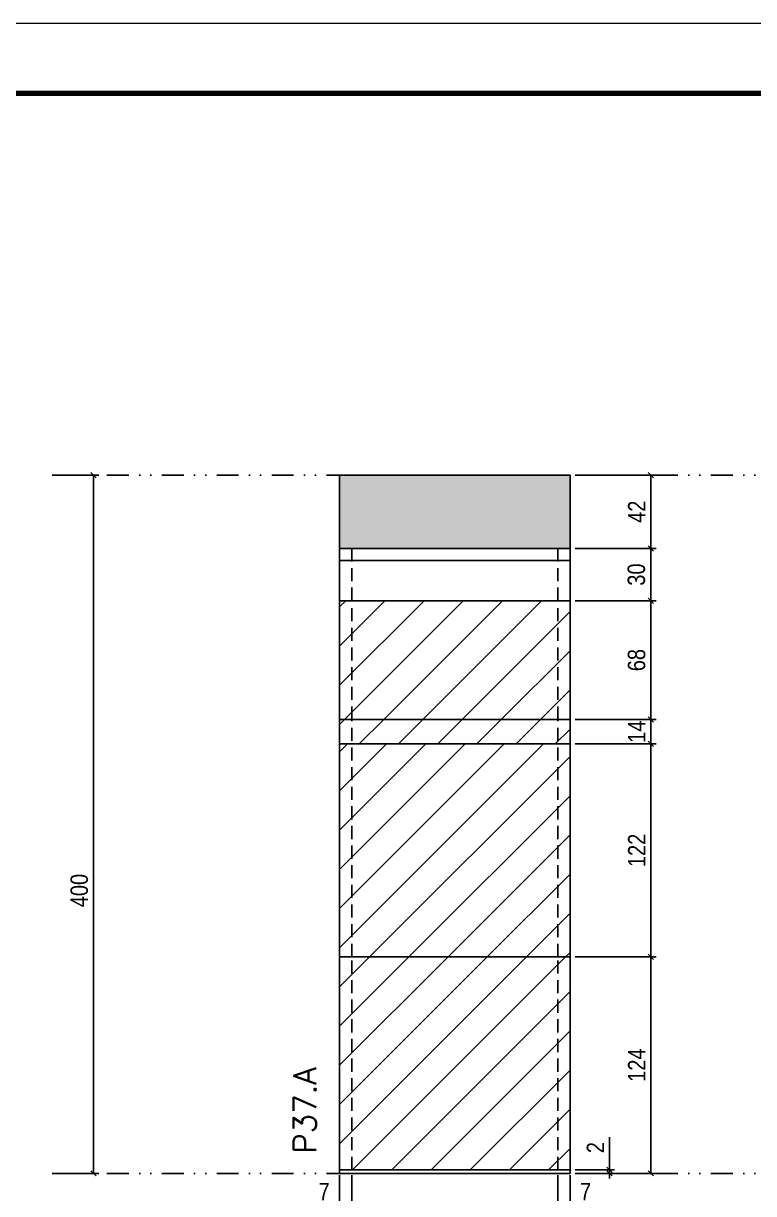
# Model space of a CAD drawing. Extents: x 28748 to 35002, y 14885 to 43501.
# Drawn here: x 32364 to 32782, y 34790 to 35461 of the extents above; entities that cross this region are included whole.
import ezdxf

# ---------------------------------------------------------------- set-up
doc = ezdxf.new("R2010")
doc.units = 0
for name, pattern in [('DASHED', [0.75, 0.5, -0.25]), ('DIVIDE2', [0.625, 0.25, -0.125, 0, -0.125, 0, -0.125]), ('HIDDEN', [0.375, 0.25, -0.125])]:
    doc.linetypes.add(name, pattern=pattern)
for name, color, linetype in [('COTA', 241, 'Continuous'), ('FUNDOS', 1, 'Continuous'), ('Nível', 160, 'Continuous'), ('Painéis', 200, 'Continuous'), ('SARR_2.2x7', 40, 'Continuous'), ('Sarrafo de Pressão', 42, 'HIDDEN')]:
    doc.layers.add(name, color=color, linetype=linetype)
for name, color, linetype, lineweight in [('Folhas', 255, 'Continuous', 9), ('Hachura', 251, 'Continuous', 9), ('SARRAFO DE PRESSAO', 251, 'DASHED', 9), ('Texto Seção', 7, 'Continuous', 15)]:
    doc.layers.add(name, color=color, linetype=linetype, lineweight=lineweight)
doc.styles.add('COTA TECNICA', font='techl___.ttf', dxfattribs={"height": 10})
doc.styles.add('COTA TECNICA-50', font='techl___.ttf', dxfattribs={"height": 10})
doc.styles.add('REGUA-120', font='ROMANS.shx', dxfattribs={"height": 15})
doc.dimstyles.new('COTA PAINEL-50', dxfattribs={"dimtxt": 10, "dimasz": 3, "dimexe": 3, "dimexo": 3, "dimgap": 3, "dimtad": 1, "dimdec": 1, "dimzin": 12, "dimdsep": 46, "dimtxsty": 'COTA TECNICA-50', "dimblk1": 'OBLIQUE', "dimblk2": 'OBLIQUE', "dimsah": 1, "dimcen": 0.9, "dimclrd": 4, "dimclre": 4, "dimclrt": 240, "dimadec": 1, "dimazin": 3, "dimtfac": 1, "dimtdec": 1, "dimtmove": 0, "dimatfit": 3, "dimfxl": 1, "dimtolj": 1, "dimtzin": 12, "dimarcsym": 0})
doc.dimstyles.new('PAINEL', dxfattribs={"dimtxt": 10, "dimasz": 3, "dimexe": 3, "dimexo": 3, "dimgap": 3, "dimtad": 1, "dimdec": 1, "dimzin": 12, "dimdsep": 46, "dimtxsty": 'COTA TECNICA', "dimblk1": 'OBLIQUE', "dimblk2": 'OBLIQUE', "dimsah": 1, "dimcen": 0.9, "dimclrd": 4, "dimclre": 4, "dimclrt": 240, "dimadec": 1, "dimazin": 3, "dimtfac": 1, "dimtdec": 1, "dimtmove": 0, "dimatfit": 3, "dimfxl": 1, "dimtolj": 1, "dimtzin": 12, "dimarcsym": 0})
pattern_1 = [(45, (-98674.158, 2517.664), (-11.2253202, 11.2253202), [])]

# ---------------------------------------------------------------- blocks, each defined once
blk = doc.blocks.new('9999999999')
at = {"layer": 'Folhas'}
blk.add_lwpolyline([(98138.98, 34190.21), (99623.98, 34190.21), (99623.98, 35240.21), (98138.98, 35240.21)], close=True, dxfattribs=at)
at = {"layer": 'Folhas', "color": 30, "const_width": 3}
blk.add_lwpolyline([(98213.98, 34230.21), (99583.98, 34230.21), (99583.98, 35200.21), (98213.98, 35200.21)], close=True, dxfattribs=at)
blk = doc.blocks.new('_Oblique')
at = {"color": 0, "linetype": 'ByBlock', "lineweight": -2}
blk.add_line((-0.5, -0.5), (0.5, 0.5), dxfattribs=at)
blk = doc.blocks.new('*D1647')
at = {"layer": 'COTA', "color": 4, "linetype": 'ByBlock', "lineweight": -2, "transparency": 16777216}
for p, q in [((32383, 35202), (32406.72, 35202)), ((32403.72, 35202), (32403.72, 34802)), ((32383, 34802), (32406.72, 34802))]:
    blk.add_line(p, q, dxfattribs=at)
at = {"layer": 'Defpoints', "color": 0, "linetype": 'ByBlock', "transparency": 16777216}
for p in [(32380, 35202), (32380, 34802), (32403.72, 34802)]:
    blk.add_point(p, dxfattribs=at)
at = {"layer": 'COTA', "color": 4, "linetype": 'ByBlock', "lineweight": -2, "transparency": 16777216, "xscale": 3, "yscale": 3, "zscale": 3}
for p, rotation in [((32403.72, 35202), 90), ((32403.72, 34802), 270)]:
    blk.add_blockref('_Oblique', p, dxfattribs=dict(at, rotation=rotation))
at = {"layer": 'COTA', "color": 240, "linetype": 'ByBlock', "transparency": 16777216, "insert": (32395.61, 34964), "char_height": 10, "attachment_point": 5, "rotation": 90, "style": 'COTA TECNICA'}
blk.add_mtext('\\A1;400', dxfattribs=at)
blk = doc.blocks.new('*D741')
at = {"layer": 'COTA', "color": 4, "lineweight": -2, "transparency": 16777216}
for p, q in [((32544.7, 34801), (32544.7, 34746.83)), ((32676.7, 34801), (32676.7, 34746.83)), ((32544.7, 34749.83), (32676.7, 34749.83))]:
    blk.add_line(p, q, dxfattribs=at)
at = {"layer": 'Defpoints', "color": 0, "transparency": 16777216}
for p in [(32544.7, 34804), (32676.7, 34804), (32676.7, 34749.83)]:
    blk.add_point(p, dxfattribs=at)
at = {"layer": 'COTA', "color": 4, "lineweight": -2, "transparency": 16777216, "xscale": 3, "yscale": 3, "zscale": 3, "rotation": 180}
blk.add_blockref('_Oblique', (32544.7, 34749.83), dxfattribs=at)
at = {"layer": 'COTA', "color": 4, "lineweight": -2, "transparency": 16777216, "xscale": 3, "yscale": 3, "zscale": 3}
blk.add_blockref('_Oblique', (32676.7, 34749.83), dxfattribs=at)
at = {"layer": 'COTA', "color": 240, "transparency": 16777216, "insert": (32610.7, 34758.05), "char_height": 10, "attachment_point": 5, "style": 'COTA TECNICA'}
blk.add_mtext('\\A1;132', dxfattribs=at)
blk = doc.blocks.new('*D742')
at = {"layer": 'COTA', "color": 4, "lineweight": -2, "transparency": 16777216}
for p, q in [((32679.7, 35202), (32725.94, 35202)), ((32722.94, 35160), (32722.94, 35202)), ((32679.7, 35160), (32725.94, 35160))]:
    blk.add_line(p, q, dxfattribs=at)
at = {"layer": 'Defpoints', "color": 0, "transparency": 16777216}
for p in [(32676.7, 35202), (32722.94, 35202), (32676.7, 35160)]:
    blk.add_point(p, dxfattribs=at)
at = {"layer": 'COTA', "color": 4, "lineweight": -2, "transparency": 16777216, "xscale": 3, "yscale": 3, "zscale": 3}
for p, rotation in [((32722.94, 35202), 90), ((32722.94, 35160), 270)]:
    blk.add_blockref('_Oblique', p, dxfattribs=dict(at, rotation=rotation))
at = {"layer": 'COTA', "color": 240, "transparency": 16777216, "insert": (32714.87, 35181), "char_height": 10, "attachment_point": 5, "rotation": 90, "style": 'COTA TECNICA'}
blk.add_mtext('\\A1;42', dxfattribs=at)
blk = doc.blocks.new('*D743')
at = {"layer": 'COTA', "color": 4, "lineweight": -2, "transparency": 16777216}
for p, q in [((32679.7, 34926), (32725.94, 34926)), ((32722.94, 34802), (32722.94, 34926)), ((32679.7, 34802), (32725.94, 34802))]:
    blk.add_line(p, q, dxfattribs=at)
at = {"layer": 'Defpoints', "color": 0, "transparency": 16777216}
for p in [(32676.7, 34926), (32722.94, 34926), (32676.7, 34802)]:
    blk.add_point(p, dxfattribs=at)
at = {"layer": 'COTA', "color": 4, "lineweight": -2, "transparency": 16777216, "xscale": 3, "yscale": 3, "zscale": 3}
for p, rotation in [((32722.94, 34926), 90), ((32722.94, 34802), 270)]:
    blk.add_blockref('_Oblique', p, dxfattribs=dict(at, rotation=rotation))
at = {"layer": 'COTA', "color": 240, "transparency": 16777216, "insert": (32714.87, 34864), "char_height": 10, "attachment_point": 5, "rotation": 90, "style": 'COTA TECNICA-50'}
blk.add_mtext('\\A1;124', dxfattribs=at)
blk = doc.blocks.new('*D684')
at = {"layer": 'COTA', "color": 4, "lineweight": -2, "transparency": 16777216}
for p, q in [((32699.23, 34804), (32699.23, 34822.8)), ((32679.7, 34804), (32702.23, 34804)), ((32699.23, 34802), (32699.23, 34804)), ((32679.7, 34802), (32702.23, 34802)), ((32699.23, 34802), (32699.23, 34799))]:
    blk.add_line(p, q, dxfattribs=at)
at = {"layer": 'Defpoints', "color": 0, "transparency": 16777216}
for p in [(32676.7, 34804), (32676.7, 34802), (32699.23, 34802)]:
    blk.add_point(p, dxfattribs=at)
at = {"layer": 'COTA', "color": 4, "lineweight": -2, "transparency": 16777216, "xscale": 3, "yscale": 3, "zscale": 3}
for p, rotation in [((32699.23, 34804), 270), ((32699.23, 34802), 90)]:
    blk.add_blockref('_Oblique', p, dxfattribs=dict(at, rotation=rotation))
at = {"layer": 'COTA', "color": 240, "transparency": 16777216, "insert": (32691.23, 34816.75), "char_height": 10, "attachment_point": 5, "rotation": 90, "style": 'COTA TECNICA-50'}
blk.add_mtext('\\A1;2', dxfattribs=at)
blk = doc.blocks.new('*D685')
at = {"layer": 'COTA', "color": 4, "linetype": 'ByBlock', "lineweight": -2, "transparency": 16777216}
for p, q in [((32679.7, 35048), (32725.94, 35048)), ((32722.94, 34926), (32722.94, 35048)), ((32679.7, 34926), (32725.94, 34926))]:
    blk.add_line(p, q, dxfattribs=at)
at = {"layer": 'Defpoints', "color": 0, "linetype": 'ByBlock', "transparency": 16777216}
for p in [(32676.7, 35048), (32722.94, 35048), (32676.7, 34926)]:
    blk.add_point(p, dxfattribs=at)
at = {"layer": 'COTA', "color": 4, "linetype": 'ByBlock', "lineweight": -2, "transparency": 16777216, "xscale": 3, "yscale": 3, "zscale": 3}
for p, rotation in [((32722.94, 35048), 90), ((32722.94, 34926), 270)]:
    blk.add_blockref('_Oblique', p, dxfattribs=dict(at, rotation=rotation))
at = {"layer": 'COTA', "color": 240, "linetype": 'ByBlock', "transparency": 16777216, "insert": (32714.88, 34987), "char_height": 10, "attachment_point": 5, "rotation": 90, "style": 'COTA TECNICA'}
blk.add_mtext('\\A1;122', dxfattribs=at)
blk = doc.blocks.new('*D686')
at = {"layer": 'COTA', "color": 4, "lineweight": -2, "transparency": 16777216}
for p, q in [((32544.7, 34799), (32544.7, 34780.49)), ((32551.7, 34801), (32551.7, 34780.49)), ((32544.7, 34783.49), (32529.97, 34783.49)), ((32551.7, 34783.49), (32544.7, 34783.49))]:
    blk.add_line(p, q, dxfattribs=at)
at = {"layer": 'Defpoints', "color": 0, "transparency": 16777216}
for p in [(32551.7, 34804), (32544.7, 34802), (32544.7, 34783.49)]:
    blk.add_point(p, dxfattribs=at)
at = {"layer": 'COTA', "color": 4, "lineweight": -2, "transparency": 16777216, "xscale": 3, "yscale": 3, "zscale": 3, "rotation": 180}
blk.add_blockref('_Oblique', (32544.7, 34783.49), dxfattribs=at)
at = {"layer": 'COTA', "color": 4, "lineweight": -2, "transparency": 16777216, "xscale": 3, "yscale": 3, "zscale": 3}
blk.add_blockref('_Oblique', (32551.7, 34783.49), dxfattribs=at)
at = {"layer": 'COTA', "color": 240, "transparency": 16777216, "insert": (32535.84, 34791.56), "char_height": 10, "attachment_point": 5, "style": 'COTA TECNICA-50'}
blk.add_mtext('\\A1;7', dxfattribs=at)
blk = doc.blocks.new('*D687')
at = {"layer": 'COTA', "color": 4, "lineweight": -2, "transparency": 16777216}
for p, q in [((32669.7, 34801), (32669.7, 34780.49)), ((32676.7, 34799), (32676.7, 34780.49)), ((32669.7, 34783.49), (32676.7, 34783.49)), ((32676.7, 34783.49), (32691.43, 34783.49))]:
    blk.add_line(p, q, dxfattribs=at)
at = {"layer": 'Defpoints', "color": 0, "transparency": 16777216}
for p in [(32669.7, 34804), (32676.7, 34802), (32676.7, 34783.49)]:
    blk.add_point(p, dxfattribs=at)
at = {"layer": 'COTA', "color": 4, "lineweight": -2, "transparency": 16777216, "xscale": 3, "yscale": 3, "zscale": 3, "rotation": 180}
blk.add_blockref('_Oblique', (32669.7, 34783.49), dxfattribs=at)
at = {"layer": 'COTA', "color": 4, "lineweight": -2, "transparency": 16777216, "xscale": 3, "yscale": 3, "zscale": 3}
blk.add_blockref('_Oblique', (32676.7, 34783.49), dxfattribs=at)
at = {"layer": 'COTA', "color": 240, "transparency": 16777216, "insert": (32685.57, 34791.56), "char_height": 10, "attachment_point": 5, "style": 'COTA TECNICA-50'}
blk.add_mtext('\\A1;7', dxfattribs=at)
blk = doc.blocks.new('*D653')
at = {"layer": 'Defpoints', "color": 0, "linetype": 'ByBlock', "transparency": 16777216}
for p in [(32676.7, 35130), (32722.94, 35130), (32676.7, 35062)]:
    blk.add_point(p, dxfattribs=at)
at = {"layer": 'FUNDOS', "color": 4, "linetype": 'ByBlock', "lineweight": -2, "transparency": 16777216}
for p, q in [((32679.7, 35130), (32725.94, 35130)), ((32722.94, 35062), (32722.94, 35130)), ((32679.7, 35062), (32725.94, 35062))]:
    blk.add_line(p, q, dxfattribs=at)
at = {"layer": 'FUNDOS', "color": 4, "linetype": 'ByBlock', "lineweight": -2, "transparency": 16777216, "xscale": 3, "yscale": 3, "zscale": 3}
for p, rotation in [((32722.94, 35130), 90), ((32722.94, 35062), 270)]:
    blk.add_blockref('_Oblique', p, dxfattribs=dict(at, rotation=rotation))
at = {"layer": 'FUNDOS', "color": 240, "linetype": 'ByBlock', "transparency": 16777216, "insert": (32714.82, 35096), "char_height": 10, "attachment_point": 5, "rotation": 90, "style": 'COTA TECNICA'}
blk.add_mtext('\\A1;68', dxfattribs=at)
blk = doc.blocks.new('*D2424')
at = {"layer": 'COTA', "color": 4, "lineweight": -2, "transparency": 16777216}
for p, q in [((32679.7, 35062), (32725.94, 35062)), ((32722.94, 35062), (32722.94, 35048)), ((32679.7, 35048), (32725.94, 35048))]:
    blk.add_line(p, q, dxfattribs=at)
at = {"layer": 'Defpoints', "color": 0, "transparency": 16777216}
for p in [(32676.7, 35062), (32676.7, 35048), (32722.94, 35048)]:
    blk.add_point(p, dxfattribs=at)
at = {"layer": 'COTA', "color": 4, "lineweight": -2, "transparency": 16777216, "xscale": 3, "yscale": 3, "zscale": 3}
for p, rotation in [((32722.94, 35062), 90), ((32722.94, 35048), 270)]:
    blk.add_blockref('_Oblique', p, dxfattribs=dict(at, rotation=rotation))
at = {"layer": 'COTA', "color": 240, "transparency": 16777216, "insert": (32714.87, 35055), "char_height": 10, "attachment_point": 5, "rotation": 90, "style": 'COTA TECNICA'}
blk.add_mtext('\\A1;14', dxfattribs=at)
blk = doc.blocks.new('*D2585')
at = {"layer": 'COTA', "color": 4, "lineweight": -2, "transparency": 16777216}
for p, q in [((32679.7, 35160), (32725.94, 35160)), ((32722.94, 35160), (32722.94, 35130)), ((32679.7, 35130), (32725.94, 35130))]:
    blk.add_line(p, q, dxfattribs=at)
at = {"layer": 'Defpoints', "color": 0, "transparency": 16777216}
for p in [(32676.7, 35160), (32676.7, 35130), (32722.94, 35130)]:
    blk.add_point(p, dxfattribs=at)
at = {"layer": 'COTA', "color": 4, "lineweight": -2, "transparency": 16777216, "xscale": 3, "yscale": 3, "zscale": 3}
for p, rotation in [((32722.94, 35160), 90), ((32722.94, 35130), 270)]:
    blk.add_blockref('_Oblique', p, dxfattribs=dict(at, rotation=rotation))
at = {"layer": 'COTA', "color": 240, "transparency": 16777216, "insert": (32714.72, 35145), "char_height": 10, "attachment_point": 5, "rotation": 90, "style": 'COTA TECNICA'}
blk.add_mtext('\\A1;30', dxfattribs=at)

msp = doc.modelspace()

# ---------------------------------------------------------------- hatches: boundary and pattern name
at = {"layer": 'COTA', "linetype": 'ByBlock'}
h = msp.add_hatch(dxfattribs=at)
h.set_pattern_fill('AR-CONC', color=256, scale=0.03)
h.set_pattern_definition([(50, (-98558.3816, 8339.739), (5.46554007, -0.47817257), [0.5715, -6.2865]), (355, (-98558.3816, 8339.739), (-1.05730264, 5.73170536), [0.4572, -5.02921753]), (100.4514447, (-98557.926, 8339.6994), (4.40823741, 5.25353256), [0.48570026, -5.34270734]), (46.1842, (-98558.3816, 8341.263), (8.13237123, -1.26126984), [0.85725, -9.42975]), (96.6355576, (-98557.704, 8341.158), (7.122124, 7.42278374), [0.7285507, -8.01406824]), (351.184151, (-98558.382, 8341.263), (7.122124, 7.42278374), [0.685799, -7.54379196]), (21, (-98557.6196, 8340.882), (4.54843174, -3.06795595), [0.5715, -6.2865]), (326, (-98557.6196, 8340.882), (1.85406085, 5.52563898), [0.4572, -5.0292]), (71.451445, (-98557.2406, 8340.6265), (6.40249258, 2.45768307), [0.48570026, -5.34269813]), (37.5, (-98558.3816, 8339.7392), (0.092658098, 2.536651166), [0, -4.96824, 0, -5.1054, 0, -5.04825]), (7.5, (-98558.3816, 8339.7392), (2.004589875, 3.005417245), [0, -2.91084, 0, -4.85394, 0, -1.92405]), (327.5, (-98560.0809, 8339.7392), (4.067717855, -0.17186232), [0, -1.905, 0, -5.9436, 0, -7.8867]), (317.5, (-98560.843, 8339.7392), (4.44387544, 0.76279473), [0, -2.4765, 0, -3.94716, 0, -5.6007])])
h.paths.add_polyline_path([(32544.7, 35160), (32676.7, 35160), (32676.7, 35202), (32544.7, 35202)])
at = {"layer": 'Hachura'}
h = msp.add_hatch(dxfattribs=at)
h.set_pattern_fill('ANSI31', color=256, scale=5)
h.paths.add_polyline_path([(32676.7, 35130), (32544.7, 35130), (32544.7, 35062), (32676.7, 35062)])
h = msp.add_hatch(dxfattribs=at)
h.set_pattern_fill('ANSI31', color=256, scale=5)
h.paths.add_polyline_path([(32676.7, 35062), (32544.7, 35062), (32544.7, 35048), (32676.7, 35048)])
at = {"layer": 'Hachura', "linetype": 'ByBlock'}
h = msp.add_hatch(dxfattribs=at)
h.set_pattern_fill('ANSI31', color=256, scale=5)
h.set_pattern_definition(pattern_1)
h.paths.add_polyline_path([(32676.7, 35048), (32544.7, 35048), (32544.7, 34926), (32676.7, 34926)])
h = msp.add_hatch(dxfattribs=at)
h.set_pattern_fill('ANSI31', color=256, scale=5)
h.set_pattern_definition(pattern_1)
h.paths.add_polyline_path([(32676.7, 34926), (32544.7, 34926), (32544.7, 34804), (32676.7, 34804)])

# ---------------------------------------------------------------- linework, layer by layer
at = {"layer": 'COTA', "linetype": 'ByBlock'}
msp.add_lwpolyline([(32544.7, 35160), (32676.7, 35160), (32676.7, 35202), (32544.7, 35202)], close=True, dxfattribs=at)
at = {"layer": 'Nível', "color": 4, "linetype": 'DIVIDE2', "ltscale": 50}
for p, q in [((32380, 35202), (33390.34, 35202)), ((32380, 34802), (33390.34, 34802))]:
    msp.add_line(p, q, dxfattribs=at)
at = {"layer": 'Painéis'}
for p, q in [((32544.7, 35160), (32676.7, 35160)), ((32544.7, 35130), (32544.7, 35160)), ((32676.7, 35160), (32676.7, 35130)), ((32676.7, 35130), (32544.7, 35130)), ((32544.7, 35130), (32544.7, 35048)), ((32676.7, 35130), (32544.7, 35130)), ((32676.7, 35048), (32676.7, 35130)), ((32544.7, 35062), (32676.7, 35062)), ((32544.7, 35048), (32676.7, 35048))]:
    msp.add_line(p, q, dxfattribs=at)
for points in [[(32676.7, 34926), (32544.7, 34926), (32544.7, 35048), (32676.7, 35048)], [(32544.7, 34804), (32676.7, 34804), (32676.7, 34926), (32544.7, 34926)], [(32544.7, 34804), (32676.7, 34804), (32676.7, 34802), (32544.7, 34802)]]:
    msp.add_lwpolyline(points, close=True, dxfattribs=at)
at = {"layer": 'SARR_2.2x7'}
msp.add_line((32544.7, 35153), (32676.7, 35153), dxfattribs=at)
at = {"layer": 'Sarrafo de Pressão', "ltscale": 30}
for p, q in [((32551.7, 35130), (32551.7, 35160)), ((32669.7, 35130), (32669.7, 35160)), ((32551.7, 35062), (32551.7, 35130)), ((32669.7, 35062), (32669.7, 35130)), ((32551.7, 34926), (32551.7, 35062)), ((32669.7, 34926), (32669.7, 35062)), ((32551.7, 34804), (32551.7, 34926)), ((32669.7, 34804), (32669.7, 34926))]:
    msp.add_line(p, q, dxfattribs=at)

# ---------------------------------------------------------------- block references
at = {"layer": 'SARRAFO DE PRESSAO', "color": 6, "linetype": 'ByBlock'}
msp.add_blockref('9999999999', (-66193.64, 220.51), dxfattribs=at)

# ---------------------------------------------------------------- texts
at = {"layer": 'Texto Seção', "insert": (32531.23, 34813.25), "char_height": 13, "width": 285.3299, "attachment_point": 7, "rotation": 90, "style": 'REGUA-120'}
msp.add_mtext('P37.A', dxfattribs=at)

# ---------------------------------------------------------------- dimensions: what is measured, and where the dimension line sits
at = {"layer": 'COTA', "linetype": 'ByBlock'}
dim = msp.add_linear_dim(base=(32403.72, 34802), p1=(32380, 35202), p2=(32380, 34802), angle=90, dimstyle='PAINEL', dxfattribs=at)
dim.commit()
dim.dimension.update_dxf_attribs({"geometry": '*D1647', "text_midpoint": (32403.72, 34964), "dimtype": 160})
at = {"layer": 'COTA'}
dim = msp.add_linear_dim(base=(32722.94, 35202), p1=(32676.7, 35160), p2=(32676.7, 35202), angle=90, dimstyle='PAINEL', override={"dimarcsym": 2}, dxfattribs=at)
dim.commit()
dim.dimension.update_dxf_attribs({"geometry": '*D742', "text_midpoint": (32714.87, 35181)})
for base, p1, p2, angle, dimstyle, picture, middle in [((32722.94, 35130), (32676.7, 35160), (32676.7, 35130), 90, 'PAINEL', '*D2585', (32714.72, 35145)), ((32722.94, 34926), (32676.7, 34802), (32676.7, 34926), 90, 'COTA PAINEL-50', '*D743', (32714.87, 34864)), ((32544.7, 34783.49), (32551.7, 34804), (32544.7, 34802), 180, 'COTA PAINEL-50', '*D686', (32535.84, 34791.56))]:
    dim = msp.add_linear_dim(base=base, p1=p1, p2=p2, angle=angle, dimstyle=dimstyle, dxfattribs=at)
    dim.commit()
    dim.dimension.update_dxf_attribs({"geometry": picture, "text_midpoint": middle})
for base, p1, p2, dimstyle, picture, middle in [((32722.94, 35048), (32676.7, 35062), (32676.7, 35048), 'PAINEL', '*D2424', (32722.94, 35055)), ((32699.23, 34802), (32676.7, 34804), (32676.7, 34802), 'COTA PAINEL-50', '*D684', (32699.23, 34816.75))]:
    dim = msp.add_linear_dim(base=base, p1=p1, p2=p2, angle=90, dimstyle=dimstyle, dxfattribs=at)
    dim.commit()
    dim.dimension.update_dxf_attribs({"geometry": picture, "text_midpoint": middle, "dimtype": 160})
at = {"layer": 'COTA', "linetype": 'ByBlock'}
dim = msp.add_linear_dim(base=(32722.94, 35048), p1=(32676.7, 34926), p2=(32676.7, 35048), angle=90, dimstyle='PAINEL', dxfattribs=at)
dim.commit()
dim.dimension.update_dxf_attribs({"geometry": '*D685', "text_midpoint": (32714.88, 34987)})
at = {"layer": 'COTA'}
dim = msp.add_linear_dim(base=(32676.7, 34749.83), p1=(32544.7, 34804), p2=(32676.7, 34804), dimstyle='PAINEL', override={"dimarcsym": 2}, dxfattribs=at)
dim.commit()
dim.dimension.update_dxf_attribs({"geometry": '*D741', "text_midpoint": (32610.7, 34758.05)})
dim = msp.add_linear_dim(base=(32676.7, 34783.49), p1=(32669.7, 34804), p2=(32676.7, 34802), dimstyle='COTA PAINEL-50', dxfattribs=at)
dim.commit()
dim.dimension.update_dxf_attribs({"geometry": '*D687', "text_midpoint": (32685.57, 34791.56)})
at = {"layer": 'FUNDOS', "linetype": 'ByBlock'}
dim = msp.add_linear_dim(base=(32722.94, 35130), p1=(32676.7, 35062), p2=(32676.7, 35130), angle=90, dimstyle='PAINEL', dxfattribs=at)
dim.commit()
dim.dimension.update_dxf_attribs({"geometry": '*D653', "text_midpoint": (32722.94, 35096), "dimtype": 160})

doc.saveas('drawing.dxf')
